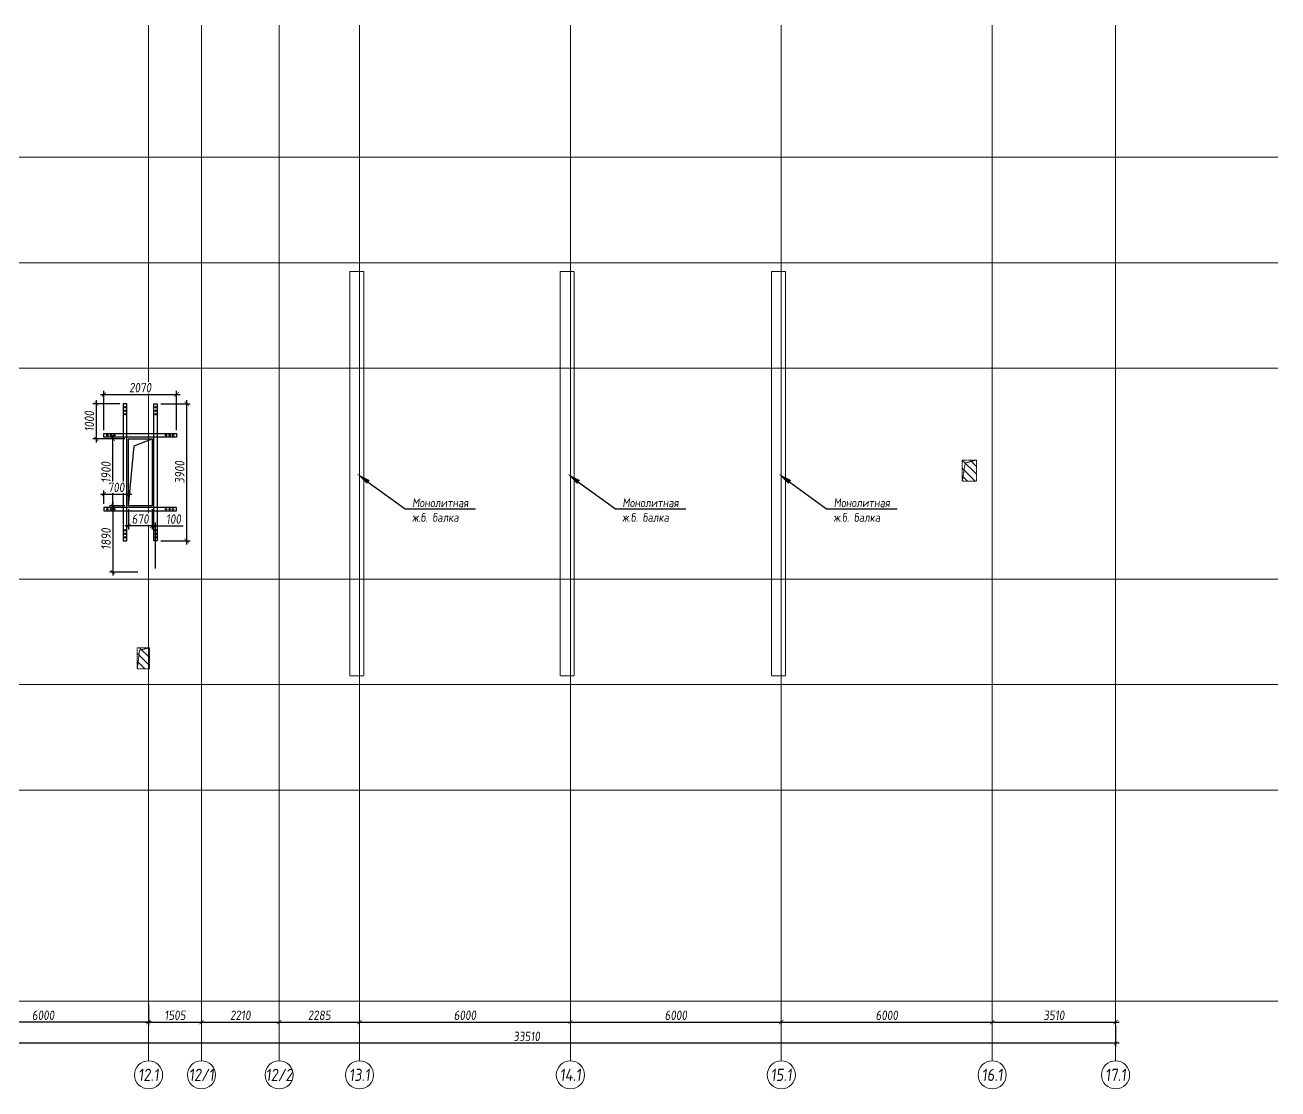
# Model space of a CAD drawing. Header units: millimetres. Extents: x -233751 to 529254, y -907864 to 285890.
# Drawn here: x 84130 to 119772, y -95899 to -65637 of the extents above; entities that cross this region are included whole.
import ezdxf
from ezdxf import colors
from ezdxf.entities.mleader import LeaderData, LeaderLine
from ezdxf.enums import TextEntityAlignment as Align
from ezdxf.math import Vec2, Vec3

# ---------------------------------------------------------------- set-up
doc = ezdxf.new("R2010")
doc.units = ezdxf.units.MM
doc.linetypes.add('ADSK_Штриховая_ш2 п1', pattern=[3, 2, -1])
doc.linetypes.add('осевая', pattern=[2, 1.25, -0.25, 0.25, -0.25])
doc.layers.get('0').update_dxf_attribs({"lineweight": 30})
doc.layers.get('Defpoints').update_dxf_attribs({"lineweight": 0})
for name, color, linetype, lineweight in [('КР_БалкиЖБ', 7, 'ADSK_Штриховая_ш2 п1', 5), ('КР_Металл', 3, 'Continuous', 30), ('КР_Новые отверстия', 5, 'Continuous', 30), ('КР_Оси', 7, 'Continuous', 5), ('КР_Размеры отверстия', 7, 'Continuous', 5), ('КР_Размеры усиление', 1, 'Continuous', 5), ('КР_Сущ отверстия', 6, 'Continuous', 15), ('КР_Тонкая', 250, 'Continuous', 0)]:
    doc.layers.add(name, color=color, linetype=linetype, lineweight=lineweight)
doc.styles.add('ISOCPEUR', font='isocpeur.ttf', dxfattribs={"width": 0.85, "oblique": 7})
doc.dimstyles.new('R_100', dxfattribs={"dimtxt": 270, "dimasz": 120, "dimexe": 100, "dimexo": 100, "dimgap": 60, "dimtad": 1, "dimdec": 0, "dimrnd": 5, "dimzin": 0, "dimdsep": 46, "dimtxsty": 'ISOCPEUR', "dimblk": 'ARCHTICK', "dimcen": 0, "dimdle": 100, "dimclrd": 256, "dimclre": 256, "dimclrt": 256, "dimadec": 0, "dimazin": 0, "dimtfac": 2, "dimtdec": 0, "dimtmove": 0, "dimatfit": 3, "dimfxl": 1, "dimtvp": 3, "dimtfill": 1, "dimtolj": 1, "dimtzin": 0, "dimarcsym": 0})

# ---------------------------------------------------------------- blocks, each defined once
blk = doc.blocks.new('*U2115')
at = {"color": 0, "linetype": 'ByBlock', "lineweight": -2, "ltscale": 10}
blk.add_line((0, 0), (-71487, 0), dxfattribs=at)
blk = doc.blocks.new('*U2116')
at = {"color": 0, "linetype": 'ByBlock', "lineweight": -2, "ltscale": 10}
blk.add_line((0, 0), (-71487, 0), dxfattribs=at)
blk = doc.blocks.new('*U2117')
at = {"color": 0, "linetype": 'ByBlock', "lineweight": -2, "ltscale": 10}
blk.add_line((0, 0), (-71487, 0), dxfattribs=at)
blk = doc.blocks.new('*U2118')
at = {"color": 0, "linetype": 'ByBlock', "lineweight": -2, "ltscale": 10}
blk.add_line((0, 0), (-71487, 0), dxfattribs=at)
blk = doc.blocks.new('*U2119')
at = {"color": 0, "linetype": 'ByBlock', "lineweight": -2, "ltscale": 10}
blk.add_line((0, 0), (-71487, 0), dxfattribs=at)
blk = doc.blocks.new('*U2120')
at = {"color": 0, "linetype": 'ByBlock', "lineweight": -2, "ltscale": 10}
blk.add_line((0, 0), (-71487, 0), dxfattribs=at)
blk = doc.blocks.new('*U2121')
at = {"color": 0, "linetype": 'ByBlock', "lineweight": -2, "ltscale": 10}
blk.add_line((0, 0), (-71487, 0), dxfattribs=at)
blk = doc.blocks.new('*U2133')
at = {"color": 0, "linetype": 'ByBlock', "lineweight": -2, "ltscale": 10}
blk.add_line((0, 0), (0, -27762), dxfattribs=at)
at = {"color": 0, "linetype": 'Continuous', "lineweight": -2}
for p, q in [((0, -27762), (0, -28962)), ((0, -28962), (0, -29462))]:
    blk.add_line(p, q, dxfattribs=at)
blk.add_circle((0, -29862), 400, dxfattribs=at)
at = {"color": 0, "linetype": 'Continuous', "lineweight": -2, "style": 'ISOCPEUR', "oblique": 7, "width": 0.856383}
blk.add_text('12.1', height=347.4, dxfattribs=at).set_placement((0, -29862), align=Align.MIDDLE_CENTER)
blk = doc.blocks.new('*U2134')
at = {"color": 0, "linetype": 'ByBlock', "lineweight": -2, "ltscale": 10}
blk.add_line((0, 0), (0, -27762), dxfattribs=at)
at = {"color": 0, "linetype": 'Continuous', "lineweight": -2}
for p, q in [((0, -27762), (0, -28962)), ((0, -28962), (0, -29462))]:
    blk.add_line(p, q, dxfattribs=at)
blk.add_circle((0, -29862), 400, dxfattribs=at)
at = {"color": 0, "linetype": 'Continuous', "lineweight": -2, "style": 'ISOCPEUR', "oblique": 7, "width": 0.856383}
blk.add_text('12/1', height=347.4, dxfattribs=at).set_placement((0, -29862), align=Align.MIDDLE_CENTER)
blk = doc.blocks.new('*U2135')
at = {"color": 0, "linetype": 'ByBlock', "lineweight": -2, "ltscale": 10}
blk.add_line((0, 0), (0, -27761.01608), dxfattribs=at)
at = {"color": 0, "linetype": 'Continuous', "lineweight": -2}
for p, q in [((0, -27761.01608), (0, -28961.01608)), ((0, -28961.01608), (0, -29461.01608))]:
    blk.add_line(p, q, dxfattribs=at)
blk.add_circle((0, -29861.01608), 400, dxfattribs=at)
at = {"color": 0, "linetype": 'Continuous', "lineweight": -2, "style": 'ISOCPEUR', "oblique": 7, "width": 0.856383}
blk.add_text('12/2', height=347.391153, dxfattribs=at).set_placement((0, -29861.01608), align=Align.MIDDLE_CENTER)
blk = doc.blocks.new('*U2136')
at = {"color": 0, "linetype": 'ByBlock', "lineweight": -2, "ltscale": 10}
blk.add_line((0, 0), (0, -27762), dxfattribs=at)
at = {"color": 0, "linetype": 'Continuous', "lineweight": -2}
for p, q in [((0, -27762), (0, -28962)), ((0, -28962), (0, -29462))]:
    blk.add_line(p, q, dxfattribs=at)
blk.add_circle((0, -29862), 400, dxfattribs=at)
at = {"color": 0, "linetype": 'Continuous', "lineweight": -2, "style": 'ISOCPEUR', "oblique": 7, "width": 0.856383}
blk.add_text('13.1', height=347.4, dxfattribs=at).set_placement((0, -29862), align=Align.MIDDLE_CENTER)
blk = doc.blocks.new('*U2137')
at = {"color": 0, "linetype": 'ByBlock', "lineweight": -2, "ltscale": 10}
blk.add_line((0, 0), (0, -27762), dxfattribs=at)
at = {"color": 0, "linetype": 'Continuous', "lineweight": -2}
for p, q in [((0, -27762), (0, -28962)), ((0, -28962), (0, -29462))]:
    blk.add_line(p, q, dxfattribs=at)
blk.add_circle((0, -29862), 400, dxfattribs=at)
at = {"color": 0, "linetype": 'Continuous', "lineweight": -2, "style": 'ISOCPEUR', "oblique": 7, "width": 0.856383}
blk.add_text('14.1', height=347.4, dxfattribs=at).set_placement((0, -29862), align=Align.MIDDLE_CENTER)
blk = doc.blocks.new('*U2138')
at = {"color": 0, "linetype": 'ByBlock', "lineweight": -2, "ltscale": 10}
blk.add_line((0, 0), (0, -27762), dxfattribs=at)
at = {"color": 0, "linetype": 'Continuous', "lineweight": -2}
for p, q in [((0, -27762), (0, -28962)), ((0, -28962), (0, -29462))]:
    blk.add_line(p, q, dxfattribs=at)
blk.add_circle((0, -29862), 400, dxfattribs=at)
at = {"color": 0, "linetype": 'Continuous', "lineweight": -2, "style": 'ISOCPEUR', "oblique": 7, "width": 0.856383}
blk.add_text('15.1', height=347.4, dxfattribs=at).set_placement((0, -29862), align=Align.MIDDLE_CENTER)
blk = doc.blocks.new('*U2139')
at = {"color": 0, "linetype": 'ByBlock', "lineweight": -2, "ltscale": 10}
blk.add_line((0, 0), (0, -27762), dxfattribs=at)
at = {"color": 0, "linetype": 'Continuous', "lineweight": -2}
for p, q in [((0, -27762), (0, -28962)), ((0, -28962), (0, -29462))]:
    blk.add_line(p, q, dxfattribs=at)
blk.add_circle((0, -29862), 400, dxfattribs=at)
at = {"color": 0, "linetype": 'Continuous', "lineweight": -2, "style": 'ISOCPEUR', "oblique": 7, "width": 0.856383}
blk.add_text('16.1', height=347.4, dxfattribs=at).set_placement((0, -29862), align=Align.MIDDLE_CENTER)
blk = doc.blocks.new('*U2140')
at = {"color": 0, "linetype": 'ByBlock', "lineweight": -2, "ltscale": 10}
blk.add_line((0, 0), (0, -27762), dxfattribs=at)
at = {"color": 0, "linetype": 'Continuous', "lineweight": -2}
for p, q in [((0, -27762), (0, -28962)), ((0, -28962), (0, -29462))]:
    blk.add_line(p, q, dxfattribs=at)
blk.add_circle((0, -29862), 400, dxfattribs=at)
at = {"color": 0, "linetype": 'Continuous', "lineweight": -2, "style": 'ISOCPEUR', "oblique": 7, "width": 0.856383}
blk.add_text('17.1', height=347.4, dxfattribs=at).set_placement((0, -29862), align=Align.MIDDLE_CENTER)
blk = doc.blocks.new('_ArchTick')
at = {"color": 0, "linetype": 'ByBlock', "const_width": 0.15}
blk.add_lwpolyline([(-0.5, -0.5), (0.5, 0.5)], dxfattribs=at)
blk = doc.blocks.new('*D807')
at = {"layer": 'Defpoints', "color": 0, "transparency": 16777216}
for p in [(81644, -93399), (87644, -93399), (81644, -93999)]:
    blk.add_point(p, dxfattribs=at)
at = {"layer": 'КР_Оси', "lineweight": -2, "transparency": 16777216}
for p, q in [((81644, -93499), (81644, -94099)), ((87644, -93499), (87644, -94099)), ((87744, -93999), (81544, -93999))]:
    blk.add_line(p, q, dxfattribs=at)
at = {"layer": 'КР_Оси', "lineweight": -2, "transparency": 16777216, "xscale": 120, "yscale": 120, "zscale": 120, "rotation": 180}
blk.add_blockref('_ArchTick', (81644, -93999), dxfattribs=at)
at = {"layer": 'КР_Оси', "lineweight": -2, "transparency": 16777216, "xscale": 120, "yscale": 120, "zscale": 120}
blk.add_blockref('_ArchTick', (87644, -93999), dxfattribs=at)
at = {"layer": 'КР_Оси', "transparency": 16777216, "insert": (84644, -93804), "char_height": 270, "attachment_point": 5, "style": 'ISOCPEUR', "bg_fill": 3, "box_fill_scale": 1.1, "bg_fill_color": 256, "bg_fill_true_color": 13158600, "bg_fill_transparency": 0}
blk.add_mtext('\\A1;6000', dxfattribs=at)
blk = doc.blocks.new('*D791')
at = {"layer": 'Defpoints', "color": 0, "transparency": 16777216}
for p in [(87644, -93399), (89149, -93999), (89149, -93999)]:
    blk.add_point(p, dxfattribs=at)
at = {"layer": 'КР_Оси', "lineweight": -2, "transparency": 16777216}
for p, q in [((87644, -93499), (87644, -94099)), ((87544, -93999), (89249, -93999))]:
    blk.add_line(p, q, dxfattribs=at)
at = {"layer": 'КР_Оси', "lineweight": -2, "transparency": 16777216, "xscale": 120, "yscale": 120, "zscale": 120, "rotation": 180}
blk.add_blockref('_ArchTick', (87644, -93999), dxfattribs=at)
at = {"layer": 'КР_Оси', "lineweight": -2, "transparency": 16777216, "xscale": 120, "yscale": 120, "zscale": 120}
blk.add_blockref('_ArchTick', (89149, -93999), dxfattribs=at)
at = {"layer": 'КР_Оси', "transparency": 16777216, "insert": (88396, -93804), "char_height": 270, "attachment_point": 5, "style": 'ISOCPEUR', "bg_fill": 3, "box_fill_scale": 1.1, "bg_fill_color": 256, "bg_fill_true_color": 13158600, "bg_fill_transparency": 0}
blk.add_mtext('\\A1;1505', dxfattribs=at)
blk = doc.blocks.new('*D792')
at = {"layer": 'Defpoints', "color": 0, "transparency": 16777216}
for p in [(89149, -93999), (91359, -93999), (91359, -93999)]:
    blk.add_point(p, dxfattribs=at)
at = {"layer": 'КР_Оси', "lineweight": -2, "transparency": 16777216}
blk.add_line((89049, -93999), (91459, -93999), dxfattribs=at)
at = {"layer": 'КР_Оси', "lineweight": -2, "transparency": 16777216, "xscale": 120, "yscale": 120, "zscale": 120, "rotation": 180}
blk.add_blockref('_ArchTick', (89149, -93999), dxfattribs=at)
at = {"layer": 'КР_Оси', "lineweight": -2, "transparency": 16777216, "xscale": 120, "yscale": 120, "zscale": 120}
blk.add_blockref('_ArchTick', (91359, -93999), dxfattribs=at)
at = {"layer": 'КР_Оси', "transparency": 16777216, "insert": (90254, -93804), "char_height": 270, "attachment_point": 5, "style": 'ISOCPEUR', "bg_fill": 3, "box_fill_scale": 1.1, "bg_fill_color": 256, "bg_fill_true_color": 13158600, "bg_fill_transparency": 0}
blk.add_mtext('\\A1;2210', dxfattribs=at)
blk = doc.blocks.new('*D793')
at = {"layer": 'Defpoints', "color": 0, "transparency": 16777216}
for p in [(91359, -93999), (93644, -93999), (93644, -93999)]:
    blk.add_point(p, dxfattribs=at)
at = {"layer": 'КР_Оси', "lineweight": -2, "transparency": 16777216}
blk.add_line((91259, -93999), (93744, -93999), dxfattribs=at)
at = {"layer": 'КР_Оси', "lineweight": -2, "transparency": 16777216, "xscale": 120, "yscale": 120, "zscale": 120, "rotation": 180}
blk.add_blockref('_ArchTick', (91359, -93999), dxfattribs=at)
at = {"layer": 'КР_Оси', "lineweight": -2, "transparency": 16777216, "xscale": 120, "yscale": 120, "zscale": 120}
blk.add_blockref('_ArchTick', (93644, -93999), dxfattribs=at)
at = {"layer": 'КР_Оси', "transparency": 16777216, "insert": (92501, -93804), "char_height": 270, "attachment_point": 5, "style": 'ISOCPEUR', "bg_fill": 3, "box_fill_scale": 1.1, "bg_fill_color": 256, "bg_fill_true_color": 13158600, "bg_fill_transparency": 0}
blk.add_mtext('\\A1;2285', dxfattribs=at)
blk = doc.blocks.new('*D794')
at = {"layer": 'Defpoints', "color": 0, "transparency": 16777216}
for p in [(93644, -93999), (99644, -93999), (99644, -93999)]:
    blk.add_point(p, dxfattribs=at)
at = {"layer": 'КР_Оси', "lineweight": -2, "transparency": 16777216}
blk.add_line((93544, -93999), (99744, -93999), dxfattribs=at)
at = {"layer": 'КР_Оси', "lineweight": -2, "transparency": 16777216, "xscale": 120, "yscale": 120, "zscale": 120, "rotation": 180}
blk.add_blockref('_ArchTick', (93644, -93999), dxfattribs=at)
at = {"layer": 'КР_Оси', "lineweight": -2, "transparency": 16777216, "xscale": 120, "yscale": 120, "zscale": 120}
blk.add_blockref('_ArchTick', (99644, -93999), dxfattribs=at)
at = {"layer": 'КР_Оси', "transparency": 16777216, "insert": (96644, -93804), "char_height": 270, "attachment_point": 5, "style": 'ISOCPEUR', "bg_fill": 3, "box_fill_scale": 1.1, "bg_fill_color": 256, "bg_fill_true_color": 13158600, "bg_fill_transparency": 0}
blk.add_mtext('\\A1;6000', dxfattribs=at)
blk = doc.blocks.new('*D795')
at = {"layer": 'Defpoints', "color": 0, "transparency": 16777216}
for p in [(99644, -93999), (105644, -93999), (105644, -93999)]:
    blk.add_point(p, dxfattribs=at)
at = {"layer": 'КР_Оси', "lineweight": -2, "transparency": 16777216}
blk.add_line((99544, -93999), (105744, -93999), dxfattribs=at)
at = {"layer": 'КР_Оси', "lineweight": -2, "transparency": 16777216, "xscale": 120, "yscale": 120, "zscale": 120, "rotation": 180}
blk.add_blockref('_ArchTick', (99644, -93999), dxfattribs=at)
at = {"layer": 'КР_Оси', "lineweight": -2, "transparency": 16777216, "xscale": 120, "yscale": 120, "zscale": 120}
blk.add_blockref('_ArchTick', (105644, -93999), dxfattribs=at)
at = {"layer": 'КР_Оси', "transparency": 16777216, "insert": (102644, -93804), "char_height": 270, "attachment_point": 5, "style": 'ISOCPEUR', "bg_fill": 3, "box_fill_scale": 1.1, "bg_fill_color": 256, "bg_fill_true_color": 13158600, "bg_fill_transparency": 0}
blk.add_mtext('\\A1;6000', dxfattribs=at)
blk = doc.blocks.new('*D796')
at = {"layer": 'Defpoints', "color": 0, "transparency": 16777216}
for p in [(105644, -93999), (111644, -93999), (111644, -93999)]:
    blk.add_point(p, dxfattribs=at)
at = {"layer": 'КР_Оси', "lineweight": -2, "transparency": 16777216}
blk.add_line((105544, -93999), (111744, -93999), dxfattribs=at)
at = {"layer": 'КР_Оси', "lineweight": -2, "transparency": 16777216, "xscale": 120, "yscale": 120, "zscale": 120, "rotation": 180}
blk.add_blockref('_ArchTick', (105644, -93999), dxfattribs=at)
at = {"layer": 'КР_Оси', "lineweight": -2, "transparency": 16777216, "xscale": 120, "yscale": 120, "zscale": 120}
blk.add_blockref('_ArchTick', (111644, -93999), dxfattribs=at)
at = {"layer": 'КР_Оси', "transparency": 16777216, "insert": (108644, -93804), "char_height": 270, "attachment_point": 5, "style": 'ISOCPEUR', "bg_fill": 3, "box_fill_scale": 1.1, "bg_fill_color": 256, "bg_fill_true_color": 13158600, "bg_fill_transparency": 0}
blk.add_mtext('\\A1;6000', dxfattribs=at)
blk = doc.blocks.new('*D808')
at = {"layer": 'Defpoints', "color": 0, "transparency": 16777216}
for p in [(111644, -93999), (115154, -93999), (115154, -93999)]:
    blk.add_point(p, dxfattribs=at)
at = {"layer": 'КР_Оси', "lineweight": -2, "transparency": 16777216}
blk.add_line((111544, -93999), (115254, -93999), dxfattribs=at)
at = {"layer": 'КР_Оси', "lineweight": -2, "transparency": 16777216, "xscale": 120, "yscale": 120, "zscale": 120, "rotation": 180}
blk.add_blockref('_ArchTick', (111644, -93999), dxfattribs=at)
at = {"layer": 'КР_Оси', "lineweight": -2, "transparency": 16777216, "xscale": 120, "yscale": 120, "zscale": 120}
blk.add_blockref('_ArchTick', (115154, -93999), dxfattribs=at)
at = {"layer": 'КР_Оси', "transparency": 16777216, "insert": (113399, -93804), "char_height": 270, "attachment_point": 5, "style": 'ISOCPEUR', "bg_fill": 3, "box_fill_scale": 1.1, "bg_fill_color": 256, "bg_fill_true_color": 13158600, "bg_fill_transparency": 0}
blk.add_mtext('\\A1;3510', dxfattribs=at)
blk = doc.blocks.new('*D809')
at = {"layer": 'Defpoints', "color": 0, "transparency": 16777216}
for p in [(81644, -93999), (115154, -93999), (81644, -94599)]:
    blk.add_point(p, dxfattribs=at)
at = {"layer": 'КР_Оси', "lineweight": -2, "transparency": 16777216}
for p, q in [((81644, -94099), (81644, -94699)), ((115154, -94099), (115154, -94699)), ((115254, -94599), (81544, -94599))]:
    blk.add_line(p, q, dxfattribs=at)
at = {"layer": 'КР_Оси', "lineweight": -2, "transparency": 16777216, "xscale": 120, "yscale": 120, "zscale": 120, "rotation": 180}
blk.add_blockref('_ArchTick', (81644, -94599), dxfattribs=at)
at = {"layer": 'КР_Оси', "lineweight": -2, "transparency": 16777216, "xscale": 120, "yscale": 120, "zscale": 120}
blk.add_blockref('_ArchTick', (115154, -94599), dxfattribs=at)
at = {"layer": 'КР_Оси', "transparency": 16777216, "insert": (98399, -94404), "char_height": 270, "attachment_point": 5, "style": 'ISOCPEUR', "bg_fill": 3, "box_fill_scale": 1.1, "bg_fill_color": 256, "bg_fill_true_color": 13158600, "bg_fill_transparency": 0}
blk.add_mtext('\\A1;33510', dxfattribs=at)
blk = doc.blocks.new('*D1097')
at = {"layer": 'Defpoints', "color": 0, "transparency": 16777216}
for p in [(86629, -77407), (87072, -77407), (87072, -79309)]:
    blk.add_point(p, dxfattribs=at)
at = {"layer": 'КР_Размеры отверстия', "lineweight": -2, "transparency": 16777216}
for p, q in [((86629, -79409), (86629, -77307)), ((86972, -77407), (86529, -77407)), ((86972, -79309), (86529, -79309))]:
    blk.add_line(p, q, dxfattribs=at)
at = {"layer": 'КР_Размеры отверстия', "lineweight": -2, "transparency": 16777216, "xscale": 120, "yscale": 120, "zscale": 120}
for p, rotation in [((86629, -77407), 90), ((86629, -79309), 270)]:
    blk.add_blockref('_ArchTick', p, dxfattribs=dict(at, rotation=rotation))
at = {"layer": 'КР_Размеры отверстия', "transparency": 16777216, "insert": (86434, -78358), "char_height": 270, "attachment_point": 5, "rotation": 90, "style": 'ISOCPEUR', "bg_fill": 3, "box_fill_scale": 1.1, "bg_fill_color": 256, "bg_fill_true_color": 13158600, "bg_fill_transparency": 0}
blk.add_mtext('\\A1;1900', dxfattribs=at)
blk = doc.blocks.new('*D1098')
at = {"layer": 'Defpoints', "color": 0, "transparency": 16777216}
for p in [(87072, -79309), (86629, -81199), (87442, -81199)]:
    blk.add_point(p, dxfattribs=at)
at = {"layer": 'КР_Размеры отверстия', "lineweight": -2, "transparency": 16777216}
for p, q in [((86972, -79309), (86529, -79309)), ((86629, -79209), (86629, -81299)), ((87342, -81199), (86529, -81199))]:
    blk.add_line(p, q, dxfattribs=at)
at = {"layer": 'КР_Размеры отверстия', "lineweight": -2, "transparency": 16777216, "xscale": 120, "yscale": 120, "zscale": 120}
for p, rotation in [((86629, -79309), 90), ((86629, -81199), 270)]:
    blk.add_blockref('_ArchTick', p, dxfattribs=dict(at, rotation=rotation))
at = {"layer": 'КР_Размеры отверстия', "transparency": 16777216, "insert": (86434, -80254), "char_height": 270, "attachment_point": 5, "rotation": 90, "style": 'ISOCPEUR', "bg_fill": 3, "box_fill_scale": 1.1, "bg_fill_color": 256, "bg_fill_true_color": 13158600, "bg_fill_transparency": 0}
blk.add_mtext('\\A1;1890', dxfattribs=at)
blk = doc.blocks.new('*D1099')
at = {"layer": 'Defpoints', "color": 0, "transparency": 16777216}
for p in [(87072, -79309), (87742, -79309)]:
    blk.add_point(p, dxfattribs=at)
at = {"layer": 'КР_Размеры отверстия', "lineweight": -2, "transparency": 16777216}
for p, q in [((87072, -79409), (87072, -79984)), ((87742, -79409), (87742, -79984)), ((87842, -79884), (86972, -79884))]:
    blk.add_line(p, q, dxfattribs=at)
at = {"layer": 'КР_Размеры отверстия', "lineweight": -2, "transparency": 16777216, "xscale": 120, "yscale": 120, "zscale": 120, "rotation": 180}
blk.add_blockref('_ArchTick', (87072, -79884), dxfattribs=at)
at = {"layer": 'КР_Размеры отверстия', "lineweight": -2, "transparency": 16777216, "xscale": 120, "yscale": 120, "zscale": 120}
blk.add_blockref('_ArchTick', (87742, -79884), dxfattribs=at)
at = {"layer": 'КР_Размеры отверстия', "transparency": 16777216, "insert": (87407, -79689), "char_height": 270, "attachment_point": 5, "style": 'ISOCPEUR', "bg_fill": 3, "box_fill_scale": 1.1, "bg_fill_color": 256, "bg_fill_true_color": 13158600, "bg_fill_transparency": 0}
blk.add_mtext('\\A1;670', dxfattribs=at)
at = {"layer": 'Defpoints', "color": 0, "transparency": 16777216}
blk.add_point((87072, -79884), dxfattribs=at)
blk = doc.blocks.new('*D1100')
at = {"layer": 'Defpoints', "color": 0, "transparency": 16777216}
for p in [(87742, -79309), (87842, -79884), (87842, -81199)]:
    blk.add_point(p, dxfattribs=at)
at = {"layer": 'КР_Размеры отверстия', "lineweight": -2, "transparency": 16777216}
for p, q in [((87742, -79409), (87742, -79984)), ((87842, -81099), (87842, -79784)), ((87742, -79884), (87622, -79884)), ((87742, -79884), (87842, -79884)), ((87842, -79884), (88626, -79884))]:
    blk.add_line(p, q, dxfattribs=at)
at = {"layer": 'КР_Размеры отверстия', "lineweight": -2, "transparency": 16777216, "xscale": 120, "yscale": 120, "zscale": 120}
blk.add_blockref('_ArchTick', (87742, -79884), dxfattribs=at)
at = {"layer": 'КР_Размеры отверстия', "lineweight": -2, "transparency": 16777216, "xscale": 120, "yscale": 120, "zscale": 120, "rotation": 180}
blk.add_blockref('_ArchTick', (87842, -79884), dxfattribs=at)
at = {"layer": 'КР_Размеры отверстия', "transparency": 16777216, "insert": (88354, -79689), "char_height": 270, "attachment_point": 5, "style": 'ISOCPEUR', "bg_fill": 3, "box_fill_scale": 1.1, "bg_fill_color": 256, "bg_fill_true_color": 13158600, "bg_fill_transparency": 0}
blk.add_mtext('\\A1;100', dxfattribs=at)
blk = doc.blocks.new('*D1328')
at = {"layer": 'Defpoints', "color": 0, "transparency": 16777216}
for p in [(87892, -76407), (87892, -80309), (88726, -80309)]:
    blk.add_point(p, dxfattribs=at)
at = {"layer": 'КР_Размеры усиление', "lineweight": -2, "transparency": 16777216}
for p, q in [((87992, -76407), (88826, -76407)), ((88726, -76307), (88726, -80409)), ((87992, -80309), (88826, -80309))]:
    blk.add_line(p, q, dxfattribs=at)
at = {"layer": 'КР_Размеры усиление', "lineweight": -2, "transparency": 16777216, "xscale": 120, "yscale": 120, "zscale": 120}
for p, rotation in [((88726, -76407), 90), ((88726, -80309), 270)]:
    blk.add_blockref('_ArchTick', p, dxfattribs=dict(at, rotation=rotation))
at = {"layer": 'КР_Размеры усиление', "transparency": 16777216, "insert": (88531, -78358), "char_height": 270, "attachment_point": 5, "rotation": 90, "style": 'ISOCPEUR', "bg_fill": 3, "box_fill_scale": 1.1, "bg_fill_color": 256, "bg_fill_true_color": 13158600, "bg_fill_transparency": 0}
blk.add_mtext('\\A1;3900', dxfattribs=at)
blk = doc.blocks.new('*D1329')
at = {"layer": 'Defpoints', "color": 0, "transparency": 16777216}
for p in [(88442, -76145), (86372, -77257), (88442, -77257)]:
    blk.add_point(p, dxfattribs=at)
at = {"layer": 'КР_Размеры усиление', "color": 3, "lineweight": -2, "transparency": 16777216}
for p, q in [((86272, -76145), (88542, -76145)), ((86372, -77157), (86372, -76045)), ((88442, -77157), (88442, -76045))]:
    blk.add_line(p, q, dxfattribs=at)
at = {"layer": 'КР_Размеры усиление', "color": 3, "lineweight": -2, "transparency": 16777216, "xscale": 120, "yscale": 120, "zscale": 120, "rotation": 180}
blk.add_blockref('_ArchTick', (86372, -76145), dxfattribs=at)
at = {"layer": 'КР_Размеры усиление', "color": 3, "lineweight": -2, "transparency": 16777216, "xscale": 120, "yscale": 120, "zscale": 120}
blk.add_blockref('_ArchTick', (88442, -76145), dxfattribs=at)
at = {"layer": 'КР_Размеры усиление', "color": 3, "transparency": 16777216, "insert": (87407, -75950), "char_height": 270, "attachment_point": 5, "style": 'ISOCPEUR', "bg_fill": 3, "box_fill_scale": 1.1, "bg_fill_color": 256, "bg_fill_true_color": 13158600, "bg_fill_transparency": 0}
blk.add_mtext('\\A1;2070', dxfattribs=at)
blk = doc.blocks.new('*D1365')
at = {"layer": 'Defpoints', "color": 0, "transparency": 16777216}
for p in [(86922, -76407), (86155, -77407), (87072, -77407)]:
    blk.add_point(p, dxfattribs=at)
at = {"layer": 'КР_Размеры усиление', "lineweight": -2, "transparency": 16777216}
for p, q in [((86822, -76407), (86055, -76407)), ((86155, -76307), (86155, -77507)), ((86972, -77407), (86055, -77407))]:
    blk.add_line(p, q, dxfattribs=at)
at = {"layer": 'КР_Размеры усиление', "lineweight": -2, "transparency": 16777216, "xscale": 120, "yscale": 120, "zscale": 120}
for p, rotation in [((86155, -76407), 90), ((86155, -77407), 270)]:
    blk.add_blockref('_ArchTick', p, dxfattribs=dict(at, rotation=rotation))
at = {"layer": 'КР_Размеры усиление', "transparency": 16777216, "insert": (85960, -76907), "char_height": 270, "attachment_point": 5, "rotation": 90, "style": 'ISOCPEUR', "bg_fill": 3, "box_fill_scale": 1.1, "bg_fill_color": 256, "bg_fill_true_color": 13158600, "bg_fill_transparency": 0}
blk.add_mtext('\\A1;1000', dxfattribs=at)
blk = doc.blocks.new('*D1366')
at = {"layer": 'Defpoints', "color": 0, "transparency": 16777216}
for p in [(86372, -79359), (87072, -79309)]:
    blk.add_point(p, dxfattribs=at)
at = {"layer": 'КР_Размеры усиление', "color": 3, "lineweight": -2, "transparency": 16777216}
for p, q in [((86272, -78981), (87172, -78981)), ((86372, -79259), (86372, -78881)), ((87072, -79209), (87072, -78881))]:
    blk.add_line(p, q, dxfattribs=at)
at = {"layer": 'КР_Размеры усиление', "color": 3, "lineweight": -2, "transparency": 16777216, "xscale": 120, "yscale": 120, "zscale": 120, "rotation": 180}
blk.add_blockref('_ArchTick', (86372, -78981), dxfattribs=at)
at = {"layer": 'КР_Размеры усиление', "color": 3, "lineweight": -2, "transparency": 16777216, "xscale": 120, "yscale": 120, "zscale": 120}
blk.add_blockref('_ArchTick', (87072, -78981), dxfattribs=at)
at = {"layer": 'КР_Размеры усиление', "color": 3, "transparency": 16777216, "insert": (86722, -78786), "char_height": 270, "attachment_point": 5, "style": 'ISOCPEUR', "bg_fill": 3, "box_fill_scale": 1.1, "bg_fill_color": 256, "bg_fill_true_color": 13158600, "bg_fill_transparency": 0}
blk.add_mtext('\\A1;700', dxfattribs=at)
at = {"layer": 'Defpoints', "color": 0, "transparency": 16777216}
blk.add_point((87072, -78981), dxfattribs=at)

msp = doc.modelspace()

# ---------------------------------------------------------------- hatches: boundary and pattern name
at = {"layer": 'КР_Сущ отверстия'}
h = msp.add_hatch(dxfattribs=at)
h.set_pattern_fill('ANSI31', scale=50, angle=90)
h.paths.add_polyline_path([(111192.4, -78009.3), (110792.4, -78009.3), (110792.4, -78609.3), (111192.4, -78609.3)])
h = msp.add_hatch(dxfattribs=at)
h.set_pattern_fill('ANSI31', scale=50, angle=90)
h.paths.add_polyline_path([(87672.4, -83349.3), (87322.4, -83349.3), (87322.4, -83949.3), (87672.4, -83949.3)])

# ---------------------------------------------------------------- linework, layer by layer
at = {"layer": 'КР_БалкиЖБ', "ltscale": 2}
for points in [[(93372.4, -84149.3), (93372.4, -72649.3), (93772.4, -72649.3), (93772.4, -84149.3)], [(99352.4, -84149.3), (99352.4, -72649.3), (99752.4, -72649.3), (99752.4, -84149.3)], [(105362.4, -84149.3), (105362.4, -72649.3), (105762.4, -72649.3), (105762.4, -84149.3)]]:
    msp.add_lwpolyline(points, close=True, dxfattribs=at)
at = {"layer": 'КР_Металл', "color": 1}
for centre in [(86972.3, -76507.3), (86972.3, -76607.3), (87842.4, -76507.3), (87842.4, -76607.3), (86972.3, -76707.3), (87842.4, -76707.3)]:
    msp.add_circle(centre, 20, dxfattribs=at)
at = {"layer": 'КР_Металл'}
for centre in [(88142.4, -77307.2), (88242.4, -77307.2), (88342.4, -77307.2)]:
    msp.add_circle(centre, 20, dxfattribs=at)
at = {"layer": 'КР_Новые отверстия'}
msp.add_lwpolyline([(87072.4, -77407.2), (87742.4, -77407.2), (87742.4, -79309.3), (87072.4, -79309.3)], close=True, dxfattribs=at)
msp.add_lwpolyline([(87072.4, -79309.3), (87231.9, -77602.2), (87742.4, -77407.2)], dxfattribs=at)
at = {"layer": 'КР_Сущ отверстия', "linetype": 'ADSK_Штриховая_ш2 п1'}
for points in [[(110792.4, -78009.3), (111192.4, -78009.3), (111192.4, -78609.3), (110792.4, -78609.3)], [(87322.4, -83349.3), (87672.4, -83349.3), (87672.4, -83949.3), (87322.4, -83949.3)]]:
    msp.add_lwpolyline(points, close=True, dxfattribs=at)
for points in [[(110792.4, -78609.3), (110876.4, -78092), (111192.4, -78009.3)], [(87322.4, -83949.3), (87387.4, -83420.5), (87672.4, -83349.3)]]:
    msp.add_lwpolyline(points, dxfattribs=at)

# ---------------------------------------------------------------- block references
at = {"layer": 'КР_Оси', "linetype": 'осевая'}
for name, p in [('*U2133', (87643.7, -65636.9)), ('*U2134', (89148.7, -65636.9)), ('*U2135', (91358.7, -65638.3)), ('*U2136', (93643.7, -65636.9)), ('*U2137', (99643.7, -65636.9)), ('*U2138', (105643.7, -65636.9)), ('*U2139', (111643.7, -65636.9)), ('*U2140', (115153.7, -65636.9)), ('*U2121', (119772, -69399.3)), ('*U2120', (119772, -72399.3)), ('*U2119', (119772, -75399.3)), ('*U2118', (119772, -81399.3)), ('*U2117', (119772, -84399.3)), ('*U2116', (119772, -87399.3)), ('*U2115', (119772, -93399.3))]:
    msp.add_blockref(name, p, dxfattribs=at)

# ---------------------------------------------------------------- leaders
at = {"layer": 'КР_Тонкая', "lineweight": 5}
ml = msp.add_multileader_mtext('Standard', dxfattribs=at)
ml.set_content('Монолитная\\Pж.б. балка', color=256, style='ISOCPEUR')
ml.set_leader_properties()
ml.build(insert=Vec2(0, 0))
ml.multileader.update_dxf_attribs({"has_dogleg": 0, "text_left_attachment_type": 6, "text_right_attachment_type": 6, "arrow_head_size": 400, "scale": 100})
ctx = ml.context
ctx.base_point, ctx.scale, ctx.char_height, ctx.arrow_head_size, ctx.landing_gap_size, ctx.plane_origin = Vec3(94943.8, -79400.6), 100, 250, 400, 200, Vec3(93572.4, -78399.3)
ctx.left_attachment, ctx.right_attachment = 6, 6
notes = []
notes.append((ctx, [(0, (1, 1, 0), (94143.8, -79400.6), (1, 0), 800, [(0, [(93572.4, -78399.3)], 0, [])])]))
ctx.mtext.insert, ctx.mtext.flow_direction = Vec3(95143.8, -79100.6), 5
ml = msp.add_multileader_mtext('Standard', dxfattribs=at)
ml.set_content('Монолитная\\Pж.б. балка', color=256, style='ISOCPEUR')
ml.set_leader_properties()
ml.build(insert=Vec2(0, 0))
ml.multileader.update_dxf_attribs({"has_dogleg": 0, "text_left_attachment_type": 6, "text_right_attachment_type": 6, "arrow_head_size": 400, "scale": 100})
ctx = ml.context
ctx.base_point, ctx.scale, ctx.char_height, ctx.arrow_head_size, ctx.landing_gap_size, ctx.plane_origin = Vec3(100923.8, -79400.6), 100, 250, 400, 200, Vec3(99552.4, -78399.3)
ctx.left_attachment, ctx.right_attachment = 6, 6
notes.append((ctx, [(0, (1, 1, 0), (100123.8, -79400.6), (1, 0), 800, [(0, [(99552.4, -78399.3)], 0, [])])]))
ctx.mtext.insert, ctx.mtext.flow_direction = Vec3(101123.8, -79100.6), 5
ml = msp.add_multileader_mtext('Standard', dxfattribs=at)
ml.set_content('Монолитная\\Pж.б. балка', color=256, style='ISOCPEUR')
ml.set_leader_properties()
ml.build(insert=Vec2(0, 0))
ml.multileader.update_dxf_attribs({"has_dogleg": 0, "text_left_attachment_type": 6, "text_right_attachment_type": 6, "arrow_head_size": 400, "scale": 100})
ctx = ml.context
ctx.base_point, ctx.scale, ctx.char_height, ctx.arrow_head_size, ctx.landing_gap_size, ctx.plane_origin = Vec3(106933.8, -79400.6), 100, 250, 400, 200, Vec3(105562.4, -78399.3)
ctx.left_attachment, ctx.right_attachment = 6, 6
notes.append((ctx, [(0, (1, 1, 0), (106133.8, -79400.6), (1, 0), 800, [(0, [(105562.4, -78399.3)], 0, [])])]))
ctx.mtext.insert, ctx.mtext.flow_direction = Vec3(107133.8, -79100.6), 5
for ctx, leaders in notes:
    for number, flags, end, landing, length, lines in leaders:
        leader = LeaderData()
        leader.index, (leader.has_last_leader_line, leader.has_dogleg_vector, leader.attachment_direction) = number, flags
        leader.last_leader_point, leader.dogleg_vector, leader.dogleg_length = Vec3(end), Vec3(landing), length
        for number, points, colour, breaks in lines:
            line = LeaderLine()
            line.index, line.vertices, line.color, line.breaks = number, Vec3.list(points), colors.encode_raw_color(colour), breaks
            leader.lines.append(line)
        ctx.leaders.append(leader)

# ---------------------------------------------------------------- next in the draw order: dimensions: what is measured, and where the dimension line sits
at = {"layer": 'КР_Оси'}
dim = msp.add_linear_dim(base=(81643.7, -93999.3), p1=(87643.7, -93399.3), p2=(81643.7, -93399.3), dimstyle='R_100', override={"dimpost": '\\X'}, dxfattribs=at)
dim.commit()
dim.dimension.update_dxf_attribs({"geometry": '*D807', "text_midpoint": (84643.7, -93804.3)})
at = {"layer": 'КР_Размеры отверстия'}
dim = msp.add_linear_dim(base=(86628.8, -77407.2), p1=(87072.4, -79309.3), p2=(87072.4, -77407.2), angle=90, dimstyle='R_100', override={"dimpost": '\\X'}, dxfattribs=at)
dim.commit()
dim.dimension.update_dxf_attribs({"geometry": '*D1097', "text_midpoint": (86433.8, -78358.3)})

# ---------------------------------------------------------------- next in the draw order: linework, layer by layer
at = {"layer": 'КР_Металл'}
msp.add_lwpolyline([(88442.4, -77257.2), (88442.4, -77357.2), (86372.4, -77357.2), (86372.4, -77257.2)], close=True, dxfattribs=at)
for centre in [(86472.4, -77307.2), (86572.4, -77307.2), (86672.4, -77307.2)]:
    msp.add_circle(centre, 20, dxfattribs=at)

# ---------------------------------------------------------------- next in the draw order: dimensions: what is measured, and where the dimension line sits
at = {"layer": 'КР_Оси'}
dim = msp.add_linear_dim(base=(89148.7, -93999.3), p1=(87643.7, -93399.3), p2=(89148.7, -93999.3), dimstyle='R_100', override={"dimpost": '\\X', "dimtmove": 1}, dxfattribs=at)
dim.commit()
dim.dimension.update_dxf_attribs({"geometry": '*D791', "text_midpoint": (88396.2, -93804.3)})
at = {"layer": 'КР_Размеры отверстия'}
dim = msp.add_linear_dim(base=(86628.8, -81199.3), p1=(87072.4, -79309.3), p2=(87442.4, -81199.3), angle=90, dimstyle='R_100', override={"dimpost": '\\X'}, dxfattribs=at)
dim.commit()
dim.dimension.update_dxf_attribs({"geometry": '*D1098', "text_midpoint": (86433.8, -80254.3)})

# ---------------------------------------------------------------- next in the draw order: linework, layer by layer
at = {"layer": 'КР_Металл'}
for centre in [(86472.4, -79409.3), (86572.4, -79409.3), (86672.4, -79409.3)]:
    msp.add_circle(centre, 20, dxfattribs=at)
at = {"layer": 'КР_Металл', "color": 1}
msp.add_circle((86972.3, -80209.3), 20, dxfattribs=at)

# ---------------------------------------------------------------- next in the draw order: dimensions: what is measured, and where the dimension line sits
at = {"layer": 'КР_Оси'}
dim = msp.add_linear_dim(base=(91358.7, -93999.3), p1=(89148.7, -93999.3), p2=(91358.7, -93999.3), dimstyle='R_100', override={"dimpost": '\\X', "dimtmove": 1}, dxfattribs=at)
dim.commit()
dim.dimension.update_dxf_attribs({"geometry": '*D792', "text_midpoint": (90253.7, -93804.3)})
at = {"layer": 'КР_Размеры отверстия'}
dim = msp.add_linear_dim(base=(87072.4, -79883.7), p1=(87742.4, -79309.3), p2=(87072.4, -79309.3), dimstyle='R_100', override={"dimpost": '\\X'}, dxfattribs=at)
dim.commit()
dim.dimension.update_dxf_attribs({"geometry": '*D1099', "text_midpoint": (87407.4, -79688.7)})

# ---------------------------------------------------------------- next in the draw order: linework, layer by layer
at = {"layer": 'КР_Металл', "color": 1}
msp.add_lwpolyline([(87022.3, -76407.3), (86922.3, -76407.3), (86922.3, -80309.3), (87022.3, -80309.3)], close=True, dxfattribs=at)
for centre in [(86972.3, -80009.3), (86972.3, -80109.3)]:
    msp.add_circle(centre, 20, dxfattribs=at)

# ---------------------------------------------------------------- next in the draw order: dimensions: what is measured, and where the dimension line sits
at = {"layer": 'КР_Оси'}
dim = msp.add_linear_dim(base=(93643.7, -93999.3), p1=(91358.7, -93999.3), p2=(93643.7, -93999.3), dimstyle='R_100', override={"dimpost": '\\X', "dimtmove": 1}, dxfattribs=at)
dim.commit()
dim.dimension.update_dxf_attribs({"geometry": '*D793', "text_midpoint": (92501.2, -93804.3)})
at = {"layer": 'КР_Размеры отверстия'}
dim = msp.add_linear_dim(base=(87842.4, -79883.7), p1=(87742.4, -79309.3), p2=(87842.4, -81199.3), dimstyle='R_100', override={"dimpost": '\\X'}, dxfattribs=at)
dim.commit()
dim.dimension.update_dxf_attribs({"geometry": '*D1100', "text_midpoint": (88354, -79883.7), "dimtype": 160})

# ---------------------------------------------------------------- next in the draw order: linework, layer by layer
at = {"layer": 'КР_Металл', "color": 1}
msp.add_lwpolyline([(87792.4, -76407.3), (87892.4, -76407.3), (87892.4, -80309.3), (87792.4, -80309.3)], close=True, dxfattribs=at)

# ---------------------------------------------------------------- next in the draw order: dimensions: what is measured, and where the dimension line sits
at = {"layer": 'КР_Оси'}
dim = msp.add_linear_dim(base=(99643.7, -93999.3), p1=(93643.7, -93999.3), p2=(99643.7, -93999.3), dimstyle='R_100', override={"dimpost": '\\X', "dimtmove": 1}, dxfattribs=at)
dim.commit()
dim.dimension.update_dxf_attribs({"geometry": '*D794', "text_midpoint": (96643.7, -93804.3)})

# ---------------------------------------------------------------- next in the draw order: dimensions: what is measured, and where the dimension line sits
dim = msp.add_linear_dim(base=(105643.7, -93999.3), p1=(99643.7, -93999.3), p2=(105643.7, -93999.3), dimstyle='R_100', override={"dimpost": '\\X', "dimtmove": 1}, dxfattribs=at)
dim.commit()
dim.dimension.update_dxf_attribs({"geometry": '*D795', "text_midpoint": (102643.7, -93804.3)})
at = {"layer": 'КР_Размеры усиление'}
dim = msp.add_linear_dim(base=(88725.7, -80309.3), p1=(87892.4, -76407.3), p2=(87892.4, -80309.3), angle=270, dimstyle='R_100', override={"dimpost": '\\X'}, dxfattribs=at)
dim.commit()
dim.dimension.update_dxf_attribs({"geometry": '*D1328', "text_midpoint": (88530.7, -78358.3)})

# ---------------------------------------------------------------- next in the draw order: linework, layer by layer
at = {"layer": 'КР_Металл'}
msp.add_lwpolyline([(88442.4, -79459.3), (88442.4, -79359.3), (86372.4, -79359.3), (86372.4, -79459.3)], close=True, dxfattribs=at)
for centre in [(88142.4, -79409.3), (88242.4, -79409.3), (88342.4, -79409.3)]:
    msp.add_circle(centre, 20, dxfattribs=at)
at = {"layer": 'КР_Металл', "color": 1}
for centre in [(87842.4, -80009.3), (87842.4, -80109.3), (87842.4, -80209.3)]:
    msp.add_circle(centre, 20, dxfattribs=at)

# ---------------------------------------------------------------- next in the draw order: dimensions: what is measured, and where the dimension line sits
at = {"layer": 'КР_Оси'}
dim = msp.add_linear_dim(base=(111643.7, -93999.3), p1=(105643.7, -93999.3), p2=(111643.7, -93999.3), dimstyle='R_100', override={"dimpost": '\\X', "dimtmove": 1}, dxfattribs=at)
dim.commit()
dim.dimension.update_dxf_attribs({"geometry": '*D796', "text_midpoint": (108643.7, -93804.3)})
at = {"layer": 'КР_Размеры усиление'}
dim = msp.add_linear_dim(base=(88442.4, -76144.9), p1=(86372.4, -77257.2), p2=(88442.4, -77257.2), dimstyle='R_100', override={"dimpost": '\\X', "dimclrd": 3, "dimclre": 3, "dimclrt": 3, "dimtmove": 1}, dxfattribs=at)
dim.commit()
dim.dimension.update_dxf_attribs({"geometry": '*D1329', "text_midpoint": (87407.4, -75949.9)})

# ---------------------------------------------------------------- next in the draw order: dimensions: what is measured, and where the dimension line sits
at = {"layer": 'КР_Оси'}
dim = msp.add_linear_dim(base=(115153.7, -93999.3), p1=(111643.7, -93999.3), p2=(115153.7, -93999.3), dimstyle='R_100', override={"dimpost": '\\X', "dimtmove": 1}, dxfattribs=at)
dim.commit()
dim.dimension.update_dxf_attribs({"geometry": '*D808', "text_midpoint": (113398.7, -93804.3)})
at = {"layer": 'КР_Размеры усиление'}
dim = msp.add_linear_dim(base=(86155, -77407.2), p1=(86922.3, -76407.3), p2=(87072.4, -77407.2), angle=90, dimstyle='R_100', override={"dimpost": '\\X'}, dxfattribs=at)
dim.commit()
dim.dimension.update_dxf_attribs({"geometry": '*D1365', "text_midpoint": (85960, -76907.3)})
dim = msp.add_linear_dim(base=(87072.4, -78981.4), p1=(86372.4, -79359.3), p2=(87072.4, -79309.3), dimstyle='R_100', override={"dimpost": '\\X', "dimclrd": 3, "dimclre": 3, "dimclrt": 3, "dimtmove": 1}, dxfattribs=at)
dim.commit()
dim.dimension.update_dxf_attribs({"geometry": '*D1366', "text_midpoint": (86722.4, -78786.4)})

# ---------------------------------------------------------------- next in the draw order: dimensions: what is measured, and where the dimension line sits
at = {"layer": 'КР_Оси'}
dim = msp.add_linear_dim(base=(81643.7, -94599.3), p1=(115153.7, -93999.3), p2=(81643.7, -93999.3), dimstyle='R_100', override={"dimpost": '\\X'}, dxfattribs=at)
dim.commit()
dim.dimension.update_dxf_attribs({"geometry": '*D809', "text_midpoint": (98398.7, -94404.3)})

doc.saveas('drawing.dxf')
